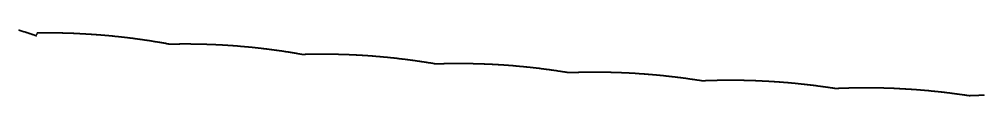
# Model space of a CAD drawing. Header units: metres. Extents: x 0 to 360, y 49 to 117.
# Drawn here: x 225.01 to 236.25, y 66.9 to 67.66 of the extents above; entities that cross this region are included whole.
import ezdxf

# ---------------------------------------------------------------- set-up
doc = ezdxf.new("R2010")
doc.units = ezdxf.units.M

msp = doc.modelspace()

# ---------------------------------------------------------------- linework, layer by layer
for p in [(225.01, 67.662), (225.016, 67.661), (225.022, 67.659), (225.028, 67.657), (225.034, 67.655), (225.04, 67.653), (225.045, 67.652), (225.051, 67.65), (225.057, 67.648), (225.063, 67.646), (225.069, 67.644), (225.075, 67.643), (225.081, 67.641), (225.086, 67.639), (225.092, 67.637), (225.098, 67.635), (225.104, 67.633), (225.11, 67.632), (225.116, 67.63), (225.121, 67.628), (225.127, 67.626), (225.133, 67.624), (225.139, 67.622), (225.145, 67.62), (225.151, 67.618), (225.157, 67.617), (225.162, 67.615), (225.168, 67.613), (225.174, 67.611), (225.18, 67.609), (225.186, 67.607), (225.192, 67.605), (225.197, 67.603), (225.203, 67.601), (225.209, 67.599), (225.215, 67.616), (225.221, 67.632), (225.227, 67.632), (225.233, 67.632), (225.238, 67.632), (225.244, 67.632), (225.25, 67.632), (225.256, 67.632), (225.262, 67.632), (225.268, 67.632), (225.273, 67.632), (225.279, 67.632), (225.285, 67.632), (225.291, 67.632), (225.297, 67.632), (225.303, 67.632), (225.309, 67.632), (225.314, 67.632), (225.32, 67.632), (225.326, 67.632), (225.332, 67.632), (225.338, 67.632), (225.344, 67.632), (225.35, 67.632), (225.355, 67.632), (225.361, 67.632), (225.367, 67.632), (225.373, 67.632), (225.379, 67.632), (225.385, 67.632), (225.39, 67.632), (225.396, 67.632), (225.402, 67.632), (225.408, 67.632), (225.414, 67.632), (225.42, 67.632), (225.426, 67.632), (225.431, 67.632), (225.437, 67.632), (225.443, 67.632), (225.449, 67.632), (225.455, 67.632), (225.461, 67.632), (225.467, 67.631), (225.472, 67.631), (225.478, 67.631), (225.484, 67.631), (225.49, 67.631), (225.496, 67.631), (225.502, 67.631), (225.507, 67.631), (225.513, 67.631), (225.519, 67.63), (225.525, 67.63), (225.531, 67.63), (225.537, 67.63), (225.543, 67.63), (225.548, 67.63), (225.554, 67.63), (225.56, 67.629), (225.566, 67.629), (225.572, 67.629), (225.578, 67.629), (225.584, 67.629), (225.589, 67.628), (225.595, 67.628), (225.601, 67.628), (225.607, 67.628), (225.613, 67.628), (225.619, 67.627), (225.624, 67.627), (225.63, 67.627), (225.636, 67.627), (225.642, 67.627), (225.648, 67.626), (225.654, 67.626), (225.66, 67.626), (225.665, 67.626), (225.671, 67.625), (225.677, 67.625), (225.683, 67.625), (225.689, 67.625), (225.695, 67.624), (225.701, 67.624), (225.706, 67.624), (225.712, 67.624), (225.718, 67.623), (225.724, 67.623), (225.73, 67.623), (225.736, 67.622), (225.741, 67.622), (225.747, 67.622), (225.753, 67.621), (225.759, 67.621), (225.765, 67.621), (225.771, 67.62), (225.777, 67.62), (225.782, 67.62), (225.788, 67.619), (225.794, 67.619), (225.8, 67.619), (225.806, 67.618), (225.812, 67.618), (225.818, 67.618), (225.823, 67.617), (225.829, 67.617), (225.835, 67.617), (225.841, 67.616), (225.847, 67.616), (225.853, 67.615), (225.858, 67.615), (225.864, 67.615), (225.87, 67.614), (225.876, 67.614), (225.882, 67.613), (225.888, 67.613), (225.894, 67.613), (225.899, 67.612), (225.905, 67.612), (225.911, 67.611), (225.917, 67.611), (225.923, 67.611), (225.929, 67.61), (225.935, 67.61), (225.94, 67.609), (225.946, 67.609), (225.952, 67.608), (225.958, 67.608), (225.964, 67.607), (225.97, 67.607), (225.976, 67.606), (225.981, 67.606), (225.987, 67.605), (225.993, 67.605), (225.999, 67.604), (226.005, 67.604), (226.011, 67.603), (226.016, 67.603), (226.022, 67.602), (226.028, 67.602), (226.034, 67.601), (226.04, 67.601), (226.046, 67.6), (226.052, 67.6), (226.057, 67.599), (226.063, 67.599), (226.069, 67.598), (226.075, 67.598), (226.081, 67.597), (226.087, 67.596), (226.093, 67.596), (226.098, 67.595), (226.104, 67.595), (226.11, 67.594), (226.116, 67.594), (226.122, 67.593), (226.128, 67.592), (226.134, 67.592), (226.139, 67.591), (226.145, 67.591), (226.151, 67.59), (226.157, 67.589), (226.163, 67.589), (226.169, 67.588), (226.175, 67.587), (226.18, 67.587), (226.186, 67.586), (226.192, 67.585), (226.198, 67.585), (226.204, 67.584), (226.21, 67.584), (226.215, 67.583), (226.221, 67.582), (226.227, 67.582), (226.233, 67.581), (226.239, 67.58), (226.245, 67.579), (226.251, 67.579), (226.256, 67.578), (226.262, 67.577), (226.268, 67.577), (226.274, 67.576), (226.28, 67.575), (226.286, 67.575), (226.292, 67.574), (226.297, 67.573), (226.303, 67.572), (226.309, 67.572), (226.315, 67.571), (226.321, 67.57), (226.327, 67.569), (226.333, 67.569), (226.338, 67.568), (226.344, 67.567), (226.35, 67.566), (226.356, 67.566), (226.362, 67.565), (226.368, 67.564), (226.374, 67.563), (226.379, 67.563), (226.385, 67.562), (226.391, 67.561), (226.397, 67.56), (226.403, 67.559), (226.409, 67.559), (226.415, 67.558), (226.42, 67.557), (226.426, 67.556), (226.432, 67.555), (226.438, 67.554), (226.444, 67.554), (226.45, 67.553), (226.456, 67.552), (226.461, 67.551), (226.467, 67.55), (226.473, 67.549), (226.479, 67.549), (226.485, 67.548), (226.491, 67.547), (226.496, 67.546), (226.502, 67.545), (226.508, 67.544), (226.514, 67.543), (226.52, 67.542), (226.526, 67.542), (226.532, 67.541), (226.537, 67.54), (226.543, 67.539), (226.549, 67.538), (226.555, 67.537), (226.561, 67.536), (226.567, 67.535), (226.573, 67.534), (226.578, 67.533), (226.584, 67.532), (226.59, 67.531), (226.596, 67.53), (226.602, 67.529), (226.608, 67.529), (226.614, 67.528), (226.619, 67.527), (226.625, 67.526), (226.631, 67.525), (226.637, 67.524), (226.643, 67.523), (226.649, 67.522), (226.655, 67.521), (226.66, 67.52), (226.666, 67.519), (226.672, 67.518), (226.678, 67.517), (226.684, 67.516), (226.69, 67.515), (226.696, 67.514), (226.701, 67.513), (226.707, 67.512), (226.713, 67.511), (226.719, 67.51), (226.725, 67.508), (226.731, 67.507), (226.737, 67.506), (226.742, 67.505), (226.748, 67.504), (226.754, 67.503), (226.76, 67.502), (226.766, 67.502), (226.772, 67.502), (226.778, 67.502), (226.783, 67.502), (226.789, 67.502), (226.795, 67.502), (226.801, 67.502), (226.807, 67.503), (226.813, 67.503), (226.819, 67.503), (226.824, 67.503), (226.83, 67.503), (226.836, 67.503), (226.842, 67.503), (226.848, 67.503), (226.854, 67.503), (226.86, 67.503), (226.865, 67.503), (226.871, 67.503), (226.877, 67.503), (226.883, 67.504), (226.889, 67.504), (226.895, 67.504), (226.901, 67.504), (226.906, 67.504), (226.912, 67.504), (226.918, 67.504), (226.924, 67.504), (226.93, 67.504), (226.936, 67.504), (226.942, 67.504), (226.947, 67.504), (226.953, 67.504), (226.959, 67.504), (226.965, 67.504), (226.971, 67.504), (226.977, 67.504), (226.983, 67.504), (226.988, 67.504), (226.994, 67.504), (227, 67.504), (227.006, 67.504), (227.012, 67.503), (227.018, 67.503), (227.024, 67.503), (227.029, 67.503), (227.035, 67.503), (227.041, 67.503), (227.047, 67.503), (227.053, 67.503), (227.059, 67.503), (227.065, 67.503), (227.07, 67.503), (227.076, 67.503), (227.082, 67.503), (227.088, 67.502), (227.094, 67.502), (227.1, 67.502), (227.106, 67.502), (227.111, 67.502), (227.117, 67.502), (227.123, 67.502), (227.129, 67.502), (227.135, 67.501), (227.141, 67.501), (227.147, 67.501), (227.152, 67.501), (227.158, 67.501), (227.164, 67.501), (227.17, 67.5), (227.176, 67.5), (227.182, 67.5), (227.188, 67.5), (227.193, 67.5), (227.199, 67.499), (227.205, 67.499), (227.211, 67.499), (227.217, 67.499), (227.223, 67.499), (227.229, 67.498), (227.234, 67.498), (227.24, 67.498), (227.246, 67.498), (227.252, 67.498), (227.258, 67.497), (227.264, 67.497), (227.27, 67.497), (227.275, 67.497), (227.281, 67.496), (227.287, 67.496), (227.293, 67.496), (227.299, 67.496), (227.305, 67.495), (227.311, 67.495), (227.316, 67.495), (227.322, 67.494), (227.328, 67.494), (227.334, 67.494), (227.34, 67.494), (227.346, 67.493), (227.352, 67.493), (227.357, 67.493), (227.363, 67.492), (227.369, 67.492), (227.375, 67.492), (227.381, 67.491), (227.387, 67.491), (227.393, 67.491), (227.398, 67.49), (227.404, 67.49), (227.41, 67.49), (227.416, 67.489), (227.422, 67.489), (227.428, 67.488), (227.434, 67.488), (227.439, 67.488), (227.445, 67.487), (227.451, 67.487), (227.457, 67.487), (227.463, 67.486), (227.469, 67.486), (227.475, 67.485), (227.48, 67.485), (227.486, 67.485), (227.492, 67.484), (227.498, 67.484), (227.504, 67.483), (227.51, 67.483), (227.516, 67.482), (227.522, 67.482), (227.527, 67.482), (227.533, 67.481), (227.539, 67.481), (227.545, 67.48), (227.551, 67.48), (227.557, 67.479), (227.563, 67.479), (227.568, 67.478), (227.574, 67.478), (227.58, 67.477), (227.586, 67.477), (227.592, 67.476), (227.598, 67.476), (227.604, 67.475), (227.609, 67.475), (227.615, 67.474), (227.621, 67.474), (227.627, 67.473), (227.633, 67.473), (227.639, 67.472), (227.645, 67.472), (227.65, 67.471), (227.656, 67.471), (227.662, 67.47), (227.668, 67.47), (227.674, 67.469), (227.68, 67.469), (227.686, 67.468), (227.691, 67.467), (227.697, 67.467), (227.703, 67.466), (227.709, 67.466), (227.715, 67.465), (227.721, 67.465), (227.727, 67.464), (227.733, 67.463), (227.738, 67.463), (227.744, 67.462), (227.75, 67.462), (227.756, 67.461), (227.762, 67.46), (227.768, 67.46), (227.774, 67.459), (227.779, 67.458), (227.785, 67.458), (227.791, 67.457), (227.797, 67.456), (227.803, 67.456), (227.809, 67.455), (227.815, 67.454), (227.82, 67.454), (227.826, 67.453), (227.832, 67.452), (227.838, 67.452), (227.844, 67.451), (227.85, 67.45), (227.856, 67.45), (227.861, 67.449), (227.867, 67.448), (227.873, 67.448), (227.879, 67.447), (227.885, 67.446), (227.891, 67.446), (227.897, 67.445), (227.903, 67.444), (227.908, 67.443), (227.914, 67.443), (227.92, 67.442), (227.926, 67.441), (227.932, 67.44), (227.938, 67.44), (227.944, 67.439), (227.949, 67.438), (227.955, 67.437), (227.961, 67.437), (227.967, 67.436), (227.973, 67.435), (227.979, 67.434), (227.985, 67.433), (227.99, 67.433), (227.996, 67.432), (228.002, 67.431), (228.008, 67.43), (228.014, 67.429), (228.02, 67.429), (228.026, 67.428), (228.031, 67.427), (228.037, 67.426), (228.043, 67.425), (228.049, 67.424), (228.055, 67.424), (228.061, 67.423), (228.067, 67.422), (228.073, 67.421), (228.078, 67.42), (228.084, 67.419), (228.09, 67.419), (228.096, 67.418), (228.102, 67.417), (228.108, 67.416), (228.114, 67.415), (228.119, 67.414), (228.125, 67.413), (228.131, 67.412), (228.137, 67.411), (228.143, 67.411), (228.149, 67.41), (228.155, 67.409), (228.16, 67.408), (228.166, 67.407), (228.172, 67.406), (228.178, 67.405), (228.184, 67.404), (228.19, 67.403), (228.196, 67.402), (228.202, 67.401), (228.207, 67.4), (228.213, 67.399), (228.219, 67.398), (228.225, 67.397), (228.231, 67.396), (228.237, 67.395), (228.243, 67.394), (228.248, 67.393), (228.254, 67.392), (228.26, 67.391), (228.266, 67.39), (228.272, 67.389), (228.278, 67.388), (228.284, 67.387), (228.29, 67.386), (228.295, 67.385), (228.301, 67.384), (228.307, 67.383), (228.313, 67.383), (228.319, 67.383), (228.325, 67.383), (228.331, 67.383), (228.336, 67.383), (228.342, 67.383), (228.348, 67.384), (228.354, 67.384), (228.36, 67.384), (228.366, 67.384), (228.372, 67.384), (228.377, 67.384), (228.383, 67.384), (228.389, 67.384), (228.395, 67.385), (228.401, 67.385), (228.407, 67.385), (228.413, 67.385), (228.419, 67.385), (228.424, 67.385), (228.43, 67.385), (228.436, 67.385), (228.442, 67.385), (228.448, 67.385), (228.454, 67.385), (228.46, 67.385), (228.465, 67.386), (228.471, 67.386), (228.477, 67.386), (228.483, 67.386), (228.489, 67.386), (228.495, 67.386), (228.501, 67.386), (228.507, 67.386), (228.512, 67.386), (228.518, 67.386), (228.524, 67.386), (228.53, 67.386), (228.536, 67.386), (228.542, 67.386), (228.548, 67.386), (228.553, 67.386), (228.559, 67.386), (228.565, 67.386), (228.571, 67.386), (228.577, 67.386), (228.583, 67.386), (228.589, 67.386), (228.595, 67.386), (228.6, 67.386), (228.606, 67.386), (228.612, 67.386), (228.618, 67.385), (228.624, 67.385), (228.63, 67.385), (228.636, 67.385), (228.641, 67.385), (228.647, 67.385), (228.653, 67.385), (228.659, 67.385), (228.665, 67.385), (228.671, 67.385), (228.677, 67.385), (228.683, 67.385), (228.688, 67.384), (228.694, 67.384), (228.7, 67.384), (228.706, 67.384), (228.712, 67.384), (228.718, 67.384), (228.724, 67.384), (228.729, 67.384), (228.735, 67.383), (228.741, 67.383), (228.747, 67.383), (228.753, 67.383), (228.759, 67.383), (228.765, 67.383), (228.771, 67.382), (228.776, 67.382), (228.782, 67.382), (228.788, 67.382), (228.794, 67.382), (228.8, 67.381), (228.806, 67.381), (228.812, 67.381), (228.817, 67.381), (228.823, 67.381), (228.829, 67.38), (228.835, 67.38), (228.841, 67.38), (228.847, 67.38), (228.853, 67.38), (228.859, 67.379), (228.864, 67.379), (228.87, 67.379), (228.876, 67.379), (228.882, 67.378), (228.888, 67.378), (228.894, 67.378), (228.9, 67.377), (228.905, 67.377), (228.911, 67.377), (228.917, 67.377), (228.923, 67.376), (228.929, 67.376), (228.935, 67.376), (228.941, 67.375), (228.947, 67.375), (228.952, 67.375), (228.958, 67.375), (228.964, 67.374), (228.97, 67.374), (228.976, 67.374), (228.982, 67.373), (228.988, 67.373), (228.994, 67.373), (228.999, 67.372), (229.005, 67.372), (229.011, 67.371), (229.017, 67.371), (229.023, 67.371), (229.029, 67.37), (229.035, 67.37), (229.04, 67.37), (229.046, 67.369), (229.052, 67.369), (229.058, 67.368), (229.064, 67.368), (229.07, 67.368), (229.076, 67.367), (229.082, 67.367), (229.087, 67.366), (229.093, 67.366), (229.099, 67.366), (229.105, 67.365), (229.111, 67.365), (229.117, 67.364), (229.123, 67.364), (229.129, 67.363), (229.134, 67.363), (229.14, 67.362), (229.146, 67.362), (229.152, 67.362), (229.158, 67.361), (229.164, 67.361), (229.17, 67.36), (229.175, 67.36), (229.181, 67.359), (229.187, 67.359), (229.193, 67.358), (229.199, 67.358), (229.205, 67.357), (229.211, 67.357), (229.217, 67.356), (229.222, 67.356), (229.228, 67.355), (229.234, 67.355), (229.24, 67.354), (229.246, 67.354), (229.252, 67.353), (229.258, 67.352), (229.264, 67.352), (229.269, 67.351), (229.275, 67.351), (229.281, 67.35), (229.287, 67.35), (229.293, 67.349), (229.299, 67.349), (229.305, 67.348), (229.311, 67.347), (229.316, 67.347), (229.322, 67.346), (229.328, 67.346), (229.334, 67.345), (229.34, 67.344), (229.346, 67.344), (229.352, 67.343), (229.357, 67.343), (229.363, 67.342), (229.369, 67.341), (229.375, 67.341), (229.381, 67.34), (229.387, 67.339), (229.393, 67.339), (229.399, 67.338), (229.404, 67.337), (229.41, 67.337), (229.416, 67.336), (229.422, 67.335), (229.428, 67.335), (229.434, 67.334), (229.44, 67.333), (229.446, 67.333), (229.451, 67.332), (229.457, 67.331), (229.463, 67.331), (229.469, 67.33), (229.475, 67.329), (229.481, 67.329), (229.487, 67.328), (229.493, 67.327), (229.498, 67.326), (229.504, 67.326), (229.51, 67.325), (229.516, 67.324), (229.522, 67.323), (229.528, 67.323), (229.534, 67.322), (229.54, 67.321), (229.545, 67.32), (229.551, 67.32), (229.557, 67.319), (229.563, 67.318), (229.569, 67.317), (229.575, 67.317), (229.581, 67.316), (229.586, 67.315), (229.592, 67.314), (229.598, 67.313), (229.604, 67.313), (229.61, 67.312), (229.616, 67.311), (229.622, 67.31), (229.628, 67.309), (229.633, 67.308), (229.639, 67.308), (229.645, 67.307), (229.651, 67.306), (229.657, 67.305), (229.663, 67.304), (229.669, 67.303), (229.675, 67.303), (229.68, 67.302), (229.686, 67.301), (229.692, 67.3), (229.698, 67.299), (229.704, 67.298), (229.71, 67.297), (229.716, 67.296), (229.722, 67.296), (229.727, 67.295), (229.733, 67.294), (229.739, 67.293), (229.745, 67.292), (229.751, 67.291), (229.757, 67.29), (229.763, 67.289), (229.769, 67.288), (229.774, 67.287), (229.78, 67.286), (229.786, 67.285), (229.792, 67.284), (229.798, 67.283), (229.804, 67.283), (229.81, 67.282), (229.816, 67.281), (229.821, 67.28), (229.827, 67.279), (229.833, 67.278), (229.839, 67.277), (229.845, 67.276), (229.851, 67.275), (229.857, 67.274), (229.863, 67.273), (229.868, 67.273), (229.874, 67.273), (229.88, 67.273), (229.886, 67.274), (229.892, 67.274), (229.898, 67.274), (229.904, 67.274), (229.91, 67.274), (229.915, 67.274), (229.921, 67.275), (229.927, 67.275), (229.933, 67.275), (229.939, 67.275), (229.945, 67.275), (229.951, 67.275), (229.957, 67.275), (229.962, 67.276), (229.968, 67.276), (229.974, 67.276), (229.98, 67.276), (229.986, 67.276), (229.992, 67.276), (229.998, 67.276), (230.004, 67.276), (230.009, 67.276), (230.015, 67.277), (230.021, 67.277), (230.027, 67.277), (230.033, 67.277), (230.039, 67.277), (230.045, 67.277), (230.051, 67.277), (230.056, 67.277), (230.062, 67.277), (230.068, 67.277), (230.074, 67.277), (230.08, 67.277), (230.086, 67.277), (230.092, 67.277), (230.098, 67.277), (230.103, 67.277), (230.109, 67.277), (230.115, 67.277), (230.121, 67.277), (230.127, 67.277), (230.133, 67.277), (230.139, 67.277), (230.145, 67.277), (230.15, 67.277), (230.156, 67.277), (230.162, 67.277), (230.168, 67.277), (230.174, 67.277), (230.18, 67.277), (230.186, 67.277), (230.192, 67.277), (230.197, 67.277), (230.203, 67.277), (230.209, 67.277), (230.215, 67.277), (230.221, 67.277), (230.227, 67.277), (230.233, 67.277), (230.239, 67.277), (230.244, 67.277), (230.25, 67.276), (230.256, 67.276), (230.262, 67.276), (230.268, 67.276), (230.274, 67.276), (230.28, 67.276), (230.286, 67.276), (230.291, 67.276), (230.297, 67.276), (230.303, 67.275), (230.309, 67.275), (230.315, 67.275), (230.321, 67.275), (230.327, 67.275), (230.333, 67.275), (230.339, 67.275), (230.344, 67.274), (230.35, 67.274), (230.356, 67.274), (230.362, 67.274), (230.368, 67.274), (230.374, 67.274), (230.38, 67.273), (230.386, 67.273), (230.391, 67.273), (230.397, 67.273), (230.403, 67.273), (230.409, 67.272), (230.415, 67.272), (230.421, 67.272), (230.427, 67.272), (230.433, 67.271), (230.438, 67.271), (230.444, 67.271), (230.45, 67.271), (230.456, 67.271), (230.462, 67.27), (230.468, 67.27), (230.474, 67.27), (230.48, 67.269), (230.485, 67.269), (230.491, 67.269), (230.497, 67.269), (230.503, 67.268), (230.509, 67.268), (230.515, 67.268), (230.521, 67.268), (230.527, 67.267), (230.533, 67.267), (230.538, 67.267), (230.544, 67.266), (230.55, 67.266), (230.556, 67.266), (230.562, 67.265), (230.568, 67.265), (230.574, 67.265), (230.58, 67.264), (230.585, 67.264), (230.591, 67.264), (230.597, 67.263), (230.603, 67.263), (230.609, 67.263), (230.615, 67.262), (230.621, 67.262), (230.627, 67.261), (230.632, 67.261), (230.638, 67.261), (230.644, 67.26), (230.65, 67.26), (230.656, 67.26), (230.662, 67.259), (230.668, 67.259), (230.674, 67.258), (230.68, 67.258), (230.685, 67.257), (230.691, 67.257), (230.697, 67.257), (230.703, 67.256), (230.709, 67.256), (230.715, 67.255), (230.721, 67.255), (230.727, 67.254), (230.732, 67.254), (230.738, 67.253), (230.744, 67.253), (230.75, 67.253), (230.756, 67.252), (230.762, 67.252), (230.768, 67.251), (230.774, 67.251), (230.779, 67.25), (230.785, 67.25), (230.791, 67.249), (230.797, 67.249), (230.803, 67.248), (230.809, 67.248), (230.815, 67.247), (230.821, 67.247), (230.827, 67.246), (230.832, 67.246), (230.838, 67.245), (230.844, 67.244), (230.85, 67.244), (230.856, 67.243), (230.862, 67.243), (230.868, 67.242), (230.874, 67.242), (230.879, 67.241), (230.885, 67.241), (230.891, 67.24), (230.897, 67.239), (230.903, 67.239), (230.909, 67.238), (230.915, 67.238), (230.921, 67.237), (230.927, 67.236), (230.932, 67.236), (230.938, 67.235), (230.944, 67.235), (230.95, 67.234), (230.956, 67.233), (230.962, 67.233), (230.968, 67.232), (230.974, 67.231), (230.979, 67.231), (230.985, 67.23), (230.991, 67.23), (230.997, 67.229), (231.003, 67.228), (231.009, 67.228), (231.015, 67.227), (231.021, 67.226), (231.027, 67.226), (231.032, 67.225), (231.038, 67.224), (231.044, 67.223), (231.05, 67.223), (231.056, 67.222), (231.062, 67.221), (231.068, 67.221), (231.074, 67.22), (231.079, 67.219), (231.085, 67.218), (231.091, 67.218), (231.097, 67.217), (231.103, 67.216), (231.109, 67.216), (231.115, 67.215), (231.121, 67.214), (231.127, 67.213), (231.132, 67.213), (231.138, 67.212), (231.144, 67.211), (231.15, 67.21), (231.156, 67.209), (231.162, 67.209), (231.168, 67.208), (231.174, 67.207), (231.18, 67.206), (231.185, 67.206), (231.191, 67.205), (231.197, 67.204), (231.203, 67.203), (231.209, 67.202), (231.215, 67.201), (231.221, 67.201), (231.227, 67.2), (231.232, 67.199), (231.238, 67.198), (231.244, 67.197), (231.25, 67.196), (231.256, 67.196), (231.262, 67.195), (231.268, 67.194), (231.274, 67.193), (231.28, 67.192), (231.285, 67.191), (231.291, 67.19), (231.297, 67.19), (231.303, 67.189), (231.309, 67.188), (231.315, 67.187), (231.321, 67.186), (231.327, 67.185), (231.332, 67.184), (231.338, 67.183), (231.344, 67.182), (231.35, 67.181), (231.356, 67.18), (231.362, 67.18), (231.368, 67.179), (231.374, 67.178), (231.38, 67.177), (231.385, 67.176), (231.391, 67.175), (231.397, 67.174), (231.403, 67.173), (231.409, 67.172), (231.415, 67.171), (231.421, 67.171), (231.427, 67.171), (231.433, 67.172), (231.438, 67.172), (231.444, 67.172), (231.45, 67.172), (231.456, 67.172), (231.462, 67.173), (231.468, 67.173), (231.474, 67.173), (231.48, 67.173), (231.486, 67.173), (231.491, 67.174), (231.497, 67.174), (231.503, 67.174), (231.509, 67.174), (231.515, 67.174), (231.521, 67.174), (231.527, 67.174), (231.533, 67.175), (231.538, 67.175), (231.544, 67.175), (231.55, 67.175), (231.556, 67.175), (231.562, 67.175), (231.568, 67.175), (231.574, 67.175), (231.58, 67.176), (231.586, 67.176), (231.591, 67.176), (231.597, 67.176), (231.603, 67.176), (231.609, 67.176), (231.615, 67.176), (231.621, 67.176), (231.627, 67.176), (231.633, 67.176), (231.639, 67.176), (231.644, 67.176), (231.65, 67.177), (231.656, 67.177), (231.662, 67.177), (231.668, 67.177), (231.674, 67.177), (231.68, 67.177), (231.686, 67.177), (231.692, 67.177), (231.697, 67.177), (231.703, 67.177), (231.709, 67.177), (231.715, 67.177), (231.721, 67.177), (231.727, 67.177), (231.733, 67.177), (231.739, 67.177), (231.745, 67.177), (231.75, 67.177), (231.756, 67.177), (231.762, 67.177), (231.768, 67.177), (231.774, 67.177), (231.78, 67.177), (231.786, 67.177), (231.792, 67.176), (231.798, 67.176), (231.803, 67.176), (231.809, 67.176), (231.815, 67.176), (231.821, 67.176), (231.827, 67.176), (231.833, 67.176), (231.839, 67.176), (231.845, 67.176), (231.851, 67.176), (231.856, 67.176), (231.862, 67.175), (231.868, 67.175), (231.874, 67.175), (231.88, 67.175), (231.886, 67.175), (231.892, 67.175), (231.898, 67.175), (231.904, 67.175), (231.909, 67.174), (231.915, 67.174), (231.921, 67.174), (231.927, 67.174), (231.933, 67.174), (231.939, 67.174), (231.945, 67.173), (231.951, 67.173), (231.957, 67.173), (231.962, 67.173), (231.968, 67.173), (231.974, 67.173), (231.98, 67.172), (231.986, 67.172), (231.992, 67.172), (231.998, 67.172), (232.004, 67.172), (232.01, 67.171), (232.015, 67.171), (232.021, 67.171), (232.027, 67.171), (232.033, 67.17), (232.039, 67.17), (232.045, 67.17), (232.051, 67.17), (232.057, 67.169), (232.063, 67.169), (232.068, 67.169), (232.074, 67.169), (232.08, 67.168), (232.086, 67.168), (232.092, 67.168), (232.098, 67.167), (232.104, 67.167), (232.11, 67.167), (232.116, 67.167), (232.121, 67.166), (232.127, 67.166), (232.133, 67.166), (232.139, 67.165), (232.145, 67.165), (232.151, 67.165), (232.157, 67.164), (232.163, 67.164), (232.169, 67.164), (232.175, 67.163), (232.18, 67.163), (232.186, 67.163), (232.192, 67.162), (232.198, 67.162), (232.204, 67.162), (232.21, 67.161), (232.216, 67.161), (232.222, 67.16), (232.228, 67.16), (232.233, 67.16), (232.239, 67.159), (232.245, 67.159), (232.251, 67.158), (232.257, 67.158), (232.263, 67.158), (232.269, 67.157), (232.275, 67.157), (232.281, 67.156), (232.286, 67.156), (232.292, 67.156), (232.298, 67.155), (232.304, 67.155), (232.31, 67.154), (232.316, 67.154), (232.322, 67.153), (232.328, 67.153), (232.334, 67.152), (232.339, 67.152), (232.345, 67.151), (232.351, 67.151), (232.357, 67.15), (232.363, 67.15), (232.369, 67.149), (232.375, 67.149), (232.381, 67.148), (232.387, 67.148), (232.393, 67.147), (232.398, 67.147), (232.404, 67.146), (232.41, 67.146), (232.416, 67.145), (232.422, 67.145), (232.428, 67.144), (232.434, 67.144), (232.44, 67.143), (232.446, 67.143), (232.451, 67.142), (232.457, 67.142), (232.463, 67.141), (232.469, 67.14), (232.475, 67.14), (232.481, 67.139), (232.487, 67.139), (232.493, 67.138), (232.499, 67.138), (232.505, 67.137), (232.51, 67.136), (232.516, 67.136), (232.522, 67.135), (232.528, 67.135), (232.534, 67.134), (232.54, 67.133), (232.546, 67.133), (232.552, 67.132), (232.558, 67.131), (232.563, 67.131), (232.569, 67.13), (232.575, 67.129), (232.581, 67.129), (232.587, 67.128), (232.593, 67.127), (232.599, 67.127), (232.605, 67.126), (232.611, 67.125), (232.617, 67.125), (232.622, 67.124), (232.628, 67.123), (232.634, 67.123), (232.64, 67.122), (232.646, 67.121), (232.652, 67.121), (232.658, 67.12), (232.664, 67.119), (232.67, 67.118), (232.675, 67.118), (232.681, 67.117), (232.687, 67.116), (232.693, 67.116), (232.699, 67.115), (232.705, 67.114), (232.711, 67.113), (232.717, 67.113), (232.723, 67.112), (232.729, 67.111), (232.734, 67.11), (232.74, 67.11), (232.746, 67.109), (232.752, 67.108), (232.758, 67.107), (232.764, 67.106), (232.77, 67.106), (232.776, 67.105), (232.782, 67.104), (232.787, 67.103), (232.793, 67.102), (232.799, 67.102), (232.805, 67.101), (232.811, 67.1), (232.817, 67.099), (232.823, 67.098), (232.829, 67.097), (232.835, 67.097), (232.841, 67.096), (232.846, 67.095), (232.852, 67.094), (232.858, 67.093), (232.864, 67.092), (232.87, 67.091), (232.876, 67.091), (232.882, 67.09), (232.888, 67.089), (232.894, 67.088), (232.9, 67.087), (232.905, 67.086), (232.911, 67.085), (232.917, 67.084), (232.923, 67.083), (232.929, 67.082), (232.935, 67.082), (232.941, 67.081), (232.947, 67.08), (232.953, 67.079), (232.958, 67.078), (232.964, 67.077), (232.97, 67.076), (232.976, 67.076), (232.982, 67.076), (232.988, 67.077), (232.994, 67.077), (233, 67.077), (233.006, 67.077), (233.012, 67.078), (233.017, 67.078), (233.023, 67.078), (233.029, 67.078), (233.035, 67.078), (233.041, 67.079), (233.047, 67.079), (233.053, 67.079), (233.059, 67.079), (233.065, 67.079), (233.071, 67.08), (233.076, 67.08), (233.082, 67.08), (233.088, 67.08), (233.094, 67.08), (233.1, 67.08), (233.106, 67.081), (233.112, 67.081), (233.118, 67.081), (233.124, 67.081), (233.13, 67.081), (233.135, 67.081), (233.141, 67.081), (233.147, 67.082), (233.153, 67.082), (233.159, 67.082), (233.165, 67.082), (233.171, 67.082), (233.177, 67.082), (233.183, 67.082), (233.189, 67.082), (233.194, 67.082), (233.2, 67.082), (233.206, 67.082), (233.212, 67.083), (233.218, 67.083), (233.224, 67.083), (233.23, 67.083), (233.236, 67.083), (233.242, 67.083), (233.248, 67.083), (233.253, 67.083), (233.259, 67.083), (233.265, 67.083), (233.271, 67.083), (233.277, 67.083), (233.283, 67.083), (233.289, 67.083), (233.295, 67.083), (233.301, 67.083), (233.307, 67.083), (233.312, 67.083), (233.318, 67.083), (233.324, 67.083), (233.33, 67.083), (233.336, 67.083), (233.342, 67.083), (233.348, 67.083), (233.354, 67.083), (233.36, 67.083), (233.366, 67.083), (233.371, 67.083), (233.377, 67.083), (233.383, 67.083), (233.389, 67.083), (233.395, 67.082), (233.401, 67.082), (233.407, 67.082), (233.413, 67.082), (233.419, 67.082), (233.425, 67.082), (233.43, 67.082), (233.436, 67.082), (233.442, 67.082), (233.448, 67.082), (233.454, 67.082), (233.46, 67.081), (233.466, 67.081), (233.472, 67.081), (233.478, 67.081), (233.484, 67.081), (233.489, 67.081), (233.495, 67.081), (233.501, 67.08), (233.507, 67.08), (233.513, 67.08), (233.519, 67.08), (233.525, 67.08), (233.531, 67.08), (233.537, 67.08), (233.543, 67.079), (233.548, 67.079), (233.554, 67.079), (233.56, 67.079), (233.566, 67.079), (233.572, 67.078), (233.578, 67.078), (233.584, 67.078), (233.59, 67.078), (233.596, 67.077), (233.602, 67.077), (233.608, 67.077), (233.613, 67.077), (233.619, 67.077), (233.625, 67.076), (233.631, 67.076), (233.637, 67.076), (233.643, 67.076), (233.649, 67.075), (233.655, 67.075), (233.661, 67.075), (233.667, 67.075), (233.672, 67.074), (233.678, 67.074), (233.684, 67.074), (233.69, 67.073), (233.696, 67.073), (233.702, 67.073), (233.708, 67.072), (233.714, 67.072), (233.72, 67.072), (233.726, 67.072), (233.731, 67.071), (233.737, 67.071), (233.743, 67.071), (233.749, 67.07), (233.755, 67.07), (233.761, 67.069), (233.767, 67.069), (233.773, 67.069), (233.779, 67.068), (233.785, 67.068), (233.791, 67.068), (233.796, 67.067), (233.802, 67.067), (233.808, 67.067), (233.814, 67.066), (233.82, 67.066), (233.826, 67.065), (233.832, 67.065), (233.838, 67.065), (233.844, 67.064), (233.85, 67.064), (233.855, 67.063), (233.861, 67.063), (233.867, 67.063), (233.873, 67.062), (233.879, 67.062), (233.885, 67.061), (233.891, 67.061), (233.897, 67.06), (233.903, 67.06), (233.909, 67.059), (233.915, 67.059), (233.92, 67.058), (233.926, 67.058), (233.932, 67.058), (233.938, 67.057), (233.944, 67.057), (233.95, 67.056), (233.956, 67.056), (233.962, 67.055), (233.968, 67.055), (233.974, 67.054), (233.98, 67.054), (233.985, 67.053), (233.991, 67.053), (233.997, 67.052), (234.003, 67.051), (234.009, 67.051), (234.015, 67.05), (234.021, 67.05), (234.027, 67.049), (234.033, 67.049), (234.039, 67.048), (234.044, 67.048), (234.05, 67.047), (234.056, 67.046), (234.062, 67.046), (234.068, 67.045), (234.074, 67.045), (234.08, 67.044), (234.086, 67.044), (234.092, 67.043), (234.098, 67.042), (234.104, 67.042), (234.109, 67.041), (234.115, 67.041), (234.121, 67.04), (234.127, 67.039), (234.133, 67.039), (234.139, 67.038), (234.145, 67.037), (234.151, 67.037), (234.157, 67.036), (234.163, 67.035), (234.169, 67.035), (234.174, 67.034), (234.18, 67.034), (234.186, 67.033), (234.192, 67.032), (234.198, 67.031), (234.204, 67.031), (234.21, 67.03), (234.216, 67.029), (234.222, 67.029), (234.228, 67.028), (234.234, 67.027), (234.239, 67.027), (234.245, 67.026), (234.251, 67.025), (234.257, 67.024), (234.263, 67.024), (234.269, 67.023), (234.275, 67.022), (234.281, 67.022), (234.287, 67.021), (234.293, 67.02), (234.299, 67.019), (234.304, 67.019), (234.31, 67.018), (234.316, 67.017), (234.322, 67.016), (234.328, 67.015), (234.334, 67.015), (234.34, 67.014), (234.346, 67.013), (234.352, 67.012), (234.358, 67.012), (234.364, 67.011), (234.369, 67.01), (234.375, 67.009), (234.381, 67.008), (234.387, 67.007), (234.393, 67.007), (234.399, 67.006), (234.405, 67.005), (234.411, 67.004), (234.417, 67.003), (234.423, 67.002), (234.429, 67.002), (234.434, 67.001), (234.44, 67), (234.446, 66.999), (234.452, 66.998), (234.458, 66.997), (234.464, 66.996), (234.47, 66.996), (234.476, 66.995), (234.482, 66.994), (234.488, 66.993), (234.494, 66.992), (234.499, 66.991), (234.505, 66.99), (234.511, 66.989), (234.517, 66.988), (234.523, 66.987), (234.529, 66.987), (234.535, 66.987), (234.541, 66.988), (234.547, 66.988), (234.553, 66.988), (234.559, 66.988), (234.564, 66.989), (234.57, 66.989), (234.576, 66.989), (234.582, 66.989), (234.588, 66.99), (234.594, 66.99), (234.6, 66.99), (234.606, 66.99), (234.612, 66.99), (234.618, 66.991), (234.624, 66.991), (234.63, 66.991), (234.635, 66.991), (234.641, 66.991), (234.647, 66.992), (234.653, 66.992), (234.659, 66.992), (234.665, 66.992), (234.671, 66.992), (234.677, 66.992), (234.683, 66.993), (234.689, 66.993), (234.695, 66.993), (234.7, 66.993), (234.706, 66.993), (234.712, 66.993), (234.718, 66.993), (234.724, 66.993), (234.73, 66.994), (234.736, 66.994), (234.742, 66.994), (234.748, 66.994), (234.754, 66.994), (234.76, 66.994), (234.765, 66.994), (234.771, 66.994), (234.777, 66.994), (234.783, 66.994), (234.789, 66.995), (234.795, 66.995), (234.801, 66.995), (234.807, 66.995), (234.813, 66.995), (234.819, 66.995), (234.825, 66.995), (234.831, 66.995), (234.836, 66.995), (234.842, 66.995), (234.848, 66.995), (234.854, 66.995), (234.86, 66.995), (234.866, 66.995), (234.872, 66.995), (234.878, 66.995), (234.884, 66.995), (234.89, 66.995), (234.896, 66.995), (234.902, 66.995), (234.907, 66.995), (234.913, 66.995), (234.919, 66.995), (234.925, 66.995), (234.931, 66.995), (234.937, 66.995), (234.943, 66.995), (234.949, 66.995), (234.955, 66.995), (234.961, 66.995), (234.967, 66.995), (234.972, 66.995), (234.978, 66.995), (234.984, 66.994), (234.99, 66.994), (234.996, 66.994), (235.002, 66.994), (235.008, 66.994), (235.014, 66.994), (235.02, 66.994), (235.026, 66.994), (235.032, 66.994), (235.038, 66.994), (235.043, 66.993), (235.049, 66.993), (235.055, 66.993), (235.061, 66.993), (235.067, 66.993), (235.073, 66.993), (235.079, 66.993), (235.085, 66.993), (235.091, 66.992), (235.097, 66.992), (235.103, 66.992), (235.109, 66.992), (235.114, 66.992), (235.12, 66.992), (235.126, 66.991), (235.132, 66.991), (235.138, 66.991), (235.144, 66.991), (235.15, 66.991), (235.156, 66.99), (235.162, 66.99), (235.168, 66.99), (235.174, 66.99), (235.18, 66.99), (235.185, 66.989), (235.191, 66.989), (235.197, 66.989), (235.203, 66.989), (235.209, 66.988), (235.215, 66.988), (235.221, 66.988), (235.227, 66.988), (235.233, 66.987), (235.239, 66.987), (235.245, 66.987), (235.251, 66.986), (235.256, 66.986), (235.262, 66.986), (235.268, 66.986), (235.274, 66.985), (235.28, 66.985), (235.286, 66.985), (235.292, 66.984), (235.298, 66.984), (235.304, 66.984), (235.31, 66.983), (235.316, 66.983), (235.322, 66.983), (235.327, 66.982), (235.333, 66.982), (235.339, 66.982), (235.345, 66.981), (235.351, 66.981), (235.357, 66.981), (235.363, 66.98), (235.369, 66.98), (235.375, 66.98), (235.381, 66.979), (235.387, 66.979), (235.393, 66.979), (235.399, 66.978), (235.404, 66.978), (235.41, 66.977), (235.416, 66.977), (235.422, 66.977), (235.428, 66.976), (235.434, 66.976), (235.44, 66.975), (235.446, 66.975), (235.452, 66.974), (235.458, 66.974), (235.464, 66.974), (235.47, 66.973), (235.475, 66.973), (235.481, 66.972), (235.487, 66.972), (235.493, 66.971), (235.499, 66.971), (235.505, 66.97), (235.511, 66.97), (235.517, 66.969), (235.523, 66.969), (235.529, 66.968), (235.535, 66.968), (235.541, 66.967), (235.547, 66.967), (235.552, 66.966), (235.558, 66.966), (235.564, 66.965), (235.57, 66.965), (235.576, 66.964), (235.582, 66.964), (235.588, 66.963), (235.594, 66.963), (235.6, 66.962), (235.606, 66.962), (235.612, 66.961), (235.618, 66.961), (235.623, 66.96), (235.629, 66.96), (235.635, 66.959), (235.641, 66.958), (235.647, 66.958), (235.653, 66.957), (235.659, 66.957), (235.665, 66.956), (235.671, 66.955), (235.677, 66.955), (235.683, 66.954), (235.689, 66.954), (235.695, 66.953), (235.7, 66.952), (235.706, 66.952), (235.712, 66.951), (235.718, 66.951), (235.724, 66.95), (235.73, 66.949), (235.736, 66.949), (235.742, 66.948), (235.748, 66.947), (235.754, 66.947), (235.76, 66.946), (235.766, 66.945), (235.772, 66.945), (235.777, 66.944), (235.783, 66.943), (235.789, 66.943), (235.795, 66.942), (235.801, 66.941), (235.807, 66.941), (235.813, 66.94), (235.819, 66.939), (235.825, 66.938), (235.831, 66.938), (235.837, 66.937), (235.843, 66.936), (235.849, 66.936), (235.854, 66.935), (235.86, 66.934), (235.866, 66.933), (235.872, 66.933), (235.878, 66.932), (235.884, 66.931), (235.89, 66.93), (235.896, 66.93), (235.902, 66.929), (235.908, 66.928), (235.914, 66.927), (235.92, 66.927), (235.926, 66.926), (235.931, 66.925), (235.937, 66.924), (235.943, 66.923), (235.949, 66.923), (235.955, 66.922), (235.961, 66.921), (235.967, 66.92), (235.973, 66.919), (235.979, 66.918), (235.985, 66.918), (235.991, 66.917), (235.997, 66.916), (236.003, 66.915), (236.008, 66.914), (236.014, 66.913), (236.02, 66.913), (236.026, 66.912), (236.032, 66.911), (236.038, 66.91), (236.044, 66.909), (236.05, 66.908), (236.056, 66.907), (236.062, 66.906), (236.068, 66.906), (236.074, 66.905), (236.08, 66.904), (236.086, 66.903), (236.091, 66.903), (236.097, 66.904), (236.103, 66.904), (236.109, 66.904), (236.115, 66.904), (236.121, 66.905), (236.127, 66.905), (236.133, 66.905), (236.139, 66.905), (236.145, 66.906), (236.151, 66.906), (236.157, 66.906), (236.163, 66.906), (236.168, 66.907), (236.174, 66.907), (236.18, 66.907), (236.186, 66.907), (236.192, 66.907), (236.198, 66.908), (236.204, 66.908), (236.21, 66.908), (236.216, 66.908), (236.222, 66.908), (236.228, 66.909), (236.234, 66.909), (236.24, 66.909), (236.246, 66.909), (236.251, 66.909)]:
    msp.add_point(p)

doc.saveas('drawing.dxf')
